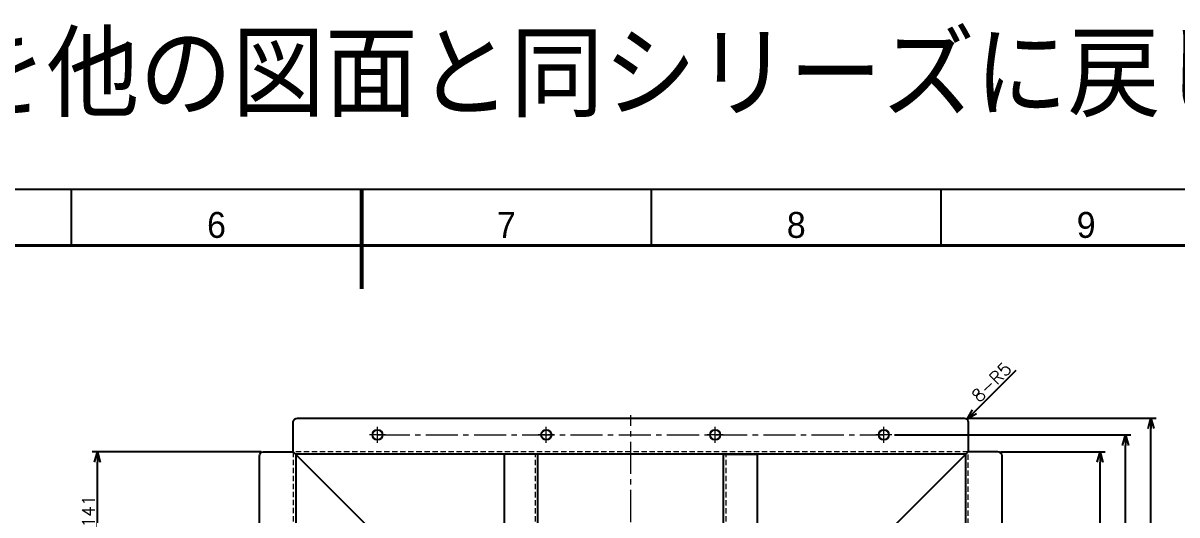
# Model space of a CAD drawing. Header units: millimetres. Extents: x 0 to 13385, y -24 to 3112.
# Drawn here: x 10923 to 12290, y 2529 to 3112 of the extents above; entities that cross this region are included whole.
import ezdxf
from ezdxf.enums import TextEntityAlignment as Align

# ---------------------------------------------------------------- set-up
doc = ezdxf.new("R2010")
doc.units = ezdxf.units.MM
doc.header["$LTSCALE"] = 2
doc.header["$PDMODE"] = 99
doc.header["$PDSIZE"] = 1
doc.linetypes.add('CENTER2', pattern=[28.575, 19.05, -3.175, 3.175, -3.175])
doc.linetypes.add('HIDDEN2', pattern=[4.7625, 3.175, -1.5875])
for name, color, linetype, lineweight in [('01_外形線', 7, 'Continuous', 25), ('03_かくれ線', 6, 'HIDDEN2', 13), ('04_中心線', 1, 'CENTER2', 9), ('07_TEXT', 3, 'Continuous', 13), ('08_DIM', 3, 'Continuous', 13), ('99_図枠', 7, 'Continuous', 40)]:
    doc.layers.add(name, color=color, linetype=linetype, lineweight=lineweight)
doc.styles.add('KSS_TXT', font='txt.shx', dxfattribs={"bigfont": 'extfont2.shx'})
doc.styles.add('表題用', font='MS PGothic.ttf')
doc.dimstyles.new('KSS_DIM', dxfattribs={"dimscale": 5, "dimtxt": 3, "dimasz": 2.5, "dimexe": 1.25, "dimexo": 0.625, "dimtad": 1, "dimdsep": 46, "dimtxsty": 'KSS_TXT', "dimblk": 'OPEN30', "dimcen": 0, "dimazin": 2, "dimtfac": 0.75, "dimtmove": 0, "dimatfit": 3, "dimldrblk": 'OPEN30', "dimfxl": 1.25, "dimtolj": 1, "dimarcsym": 0})

# ---------------------------------------------------------------- blocks, each defined once
blk = doc.blocks.new('*U380')
at = {"layer": '04_中心線', "color": 0, "linetype": 'CENTER2', "transparency": 16777216}
for p, q in [((0, 1.2), (0, 9.5)), ((-9.5, 0), (-1.2, 0)), ((0, -9.5), (0, -1.2)), ((1.2, 0), (9.5, 0))]:
    blk.add_line(p, q, dxfattribs=at)
at = {"layer": '04_中心線', "color": 0, "linetype": 'Continuous', "transparency": 16777216}
for p, q in [((0, -0.6), (0, 0.6)), ((-0.6, 0), (0.6, 0))]:
    blk.add_line(p, q, dxfattribs=at)
blk = doc.blocks.new('*U381')
at = {"layer": '04_中心線', "color": 0, "linetype": 'CENTER2', "transparency": 16777216}
for p, q in [((0, 1.2), (0, 9.5)), ((-9.5, 0), (-1.2, 0)), ((0, -9.5), (0, -1.2)), ((1.2, 0), (9.5, 0))]:
    blk.add_line(p, q, dxfattribs=at)
at = {"layer": '04_中心線', "color": 0, "linetype": 'Continuous', "transparency": 16777216}
for p, q in [((0, -0.6), (0, 0.6)), ((-0.6, 0), (0.6, 0))]:
    blk.add_line(p, q, dxfattribs=at)
blk = doc.blocks.new('*U379')
at = {"layer": '04_中心線', "color": 0, "linetype": 'CENTER2', "transparency": 16777216}
for p, q in [((0, 1.2), (0, 9.5)), ((-9.5, 0), (-1.2, 0)), ((0, -9.5), (0, -1.2)), ((1.2, 0), (9.5, 0))]:
    blk.add_line(p, q, dxfattribs=at)
at = {"layer": '04_中心線', "color": 0, "linetype": 'Continuous', "transparency": 16777216}
for p, q in [((0, -0.6), (0, 0.6)), ((-0.6, 0), (0.6, 0))]:
    blk.add_line(p, q, dxfattribs=at)
blk = doc.blocks.new('*U382')
at = {"layer": '04_中心線', "color": 0, "linetype": 'CENTER2', "transparency": 16777216}
for p, q in [((0, 1.2), (0, 9.5)), ((-9.5, 0), (-1.2, 0)), ((0, -9.5), (0, -1.2)), ((1.2, 0), (9.5, 0))]:
    blk.add_line(p, q, dxfattribs=at)
at = {"layer": '04_中心線', "color": 0, "linetype": 'Continuous', "transparency": 16777216}
for p, q in [((0, -0.6), (0, 0.6)), ((-0.6, 0), (0.6, 0))]:
    blk.add_line(p, q, dxfattribs=at)
blk = doc.blocks.new('*U383')
at = {"layer": '04_中心線', "color": 0, "linetype": 'CENTER2', "transparency": 16777216}
for p, q in [((0, 88), (0, 443.5)), ((-443.5, 0), (-88, 0)), ((88, 0), (443.5, 0)), ((0, -443.5), (0, -88))]:
    blk.add_line(p, q, dxfattribs=at)
at = {"layer": '04_中心線', "color": 0, "linetype": 'Continuous', "transparency": 16777216}
for p, q in [((0, -44), (0, 44)), ((-44, 0), (44, 0))]:
    blk.add_line(p, q, dxfattribs=at)
blk = doc.blocks.new('_Open30')
at = {"color": 0, "linetype": 'ByBlock', "lineweight": -2}
for p, q in [((-1, 0.27), (0, 0)), ((0, 0), (-1, -0.27)), ((0, 0), (-1, 0))]:
    blk.add_line(p, q, dxfattribs=at)
blk = doc.blocks.new('*D427')
at = {"layer": '08_DIM', "color": 0, "lineweight": -2, "transparency": 16777216}
for p, q in [((11205.1, 2603.6), (11005, 2603.6)), ((11011.2, 2474.7), (11011.2, 2591.1)), ((11060.1, 2462.2), (11005, 2462.2))]:
    blk.add_line(p, q, dxfattribs=at)
at = {"layer": 'Defpoints', "color": 0, "transparency": 16777216}
for p in [(11011.2, 2603.6), (11208.2, 2603.6), (11063.2, 2462.2)]:
    blk.add_point(p, dxfattribs=at)
at = {"layer": '08_DIM', "color": 0, "lineweight": -2, "transparency": 16777216, "xscale": 12.5, "yscale": 12.5, "zscale": 12.5}
for p, rotation in [((11011.2, 2603.6), 90), ((11011.2, 2462.2), 270)]:
    blk.add_blockref('_Open30', p, dxfattribs=dict(at, rotation=rotation))
at = {"layer": '08_DIM', "color": 0, "transparency": 16777216, "insert": (11000.6, 2532.9), "char_height": 15, "attachment_point": 5, "rotation": 90, "style": 'KSS_TXT'}
blk.add_mtext('\\A1;141', dxfattribs=at)
blk = doc.blocks.new('*D417')
at = {"layer": '08_DIM', "color": 0, "lineweight": -2, "transparency": 16777216}
for p, q in [((12081.3, 2603.6), (12205.6, 2603.6)), ((12199.3, 1816.1), (12199.3, 2591.1)), ((12081.3, 1803.6), (12205.6, 1803.6))]:
    blk.add_line(p, q, dxfattribs=at)
at = {"layer": 'Defpoints', "color": 0, "transparency": 16777216}
for p in [(12078.2, 2603.6), (12199.3, 2603.6), (12078.2, 1803.6)]:
    blk.add_point(p, dxfattribs=at)
at = {"layer": '08_DIM', "color": 0, "lineweight": -2, "transparency": 16777216, "xscale": 12.5, "yscale": 12.5, "zscale": 12.5}
for p, rotation in [((12199.3, 2603.6), 90), ((12199.3, 1803.6), 270)]:
    blk.add_blockref('_Open30', p, dxfattribs=dict(at, rotation=rotation))
at = {"layer": '08_DIM', "color": 0, "transparency": 16777216, "insert": (12188.7, 2203.6), "char_height": 15, "attachment_point": 5, "rotation": 90, "style": 'KSS_TXT'}
blk.add_mtext('\\A1;800', dxfattribs=at)
blk = doc.blocks.new('*D418')
at = {"layer": '08_DIM', "color": 0, "lineweight": -2, "transparency": 16777216}
for p, q in [((11955.8, 2623.6), (12235.7, 2623.6)), ((12229.5, 1796.1), (12229.5, 2611.1)), ((11955.8, 1783.6), (12235.7, 1783.6))]:
    blk.add_line(p, q, dxfattribs=at)
at = {"layer": 'Defpoints', "color": 0, "transparency": 16777216}
for p in [(11952.7, 2623.6), (12229.5, 2623.6), (11952.7, 1783.6)]:
    blk.add_point(p, dxfattribs=at)
at = {"layer": '08_DIM', "color": 0, "lineweight": -2, "transparency": 16777216, "xscale": 12.5, "yscale": 12.5, "zscale": 12.5}
for p, rotation in [((12229.5, 2623.6), 90), ((12229.5, 1783.6), 270)]:
    blk.add_blockref('_Open30', p, dxfattribs=dict(at, rotation=rotation))
at = {"layer": '08_DIM', "color": 0, "transparency": 16777216, "insert": (12218.8, 2203.6), "char_height": 15, "attachment_point": 5, "rotation": 90, "style": 'KSS_TXT'}
blk.add_mtext('\\A1;840', dxfattribs=at)
blk = doc.blocks.new('*D419')
at = {"layer": '08_DIM', "color": 0, "lineweight": -2, "transparency": 16777216}
for p, q in [((12041.3, 2643.6), (12265.8, 2643.6)), ((12259.6, 1776.1), (12259.6, 2631.1)), ((12041.3, 1763.6), (12265.8, 1763.6))]:
    blk.add_line(p, q, dxfattribs=at)
at = {"layer": 'Defpoints', "color": 0, "transparency": 16777216}
for p in [(12038.2, 2643.6), (12259.6, 2643.6), (12038.2, 1763.6)]:
    blk.add_point(p, dxfattribs=at)
at = {"layer": '08_DIM', "color": 0, "lineweight": -2, "transparency": 16777216, "xscale": 12.5, "yscale": 12.5, "zscale": 12.5}
for p, rotation in [((12259.6, 2643.6), 90), ((12259.6, 1763.6), 270)]:
    blk.add_blockref('_Open30', p, dxfattribs=dict(at, rotation=rotation))
at = {"layer": '08_DIM', "color": 0, "transparency": 16777216, "insert": (12249, 2203.6), "char_height": 15, "attachment_point": 5, "rotation": 90, "style": 'KSS_TXT'}
blk.add_mtext('\\A1;880', dxfattribs=at)
blk = doc.blocks.new('*D437')
at = {"layer": '08_DIM', "color": 0, "lineweight": -2, "transparency": 16777216}
blk.add_line((12050.6, 2650.9), (12099.9, 2700.2), dxfattribs=at)
at = {"layer": 'Defpoints', "color": 0, "transparency": 16777216}
for p in [(12150.6, 2750.9), (12150.6, 2750.9), (12041.7, 2642.1)]:
    blk.add_point(p, dxfattribs=at)
at = {"layer": '08_DIM', "color": 0, "lineweight": -2, "transparency": 16777216, "xscale": 12.5, "yscale": 12.5, "zscale": 12.5, "rotation": 225}
blk.add_blockref('_Open30', (12041.7, 2642.1), dxfattribs=at)
at = {"layer": '08_DIM', "color": 0, "transparency": 16777216, "insert": (12070.7, 2686.1), "char_height": 15, "attachment_point": 5, "rotation": 45, "style": 'KSS_TXT'}
blk.add_mtext('\\A1;8-R5', dxfattribs=at)

msp = doc.modelspace()

# ---------------------------------------------------------------- linework, layer by layer
at = {"layer": '01_外形線'}
for p, q in [((11445.313, 2401.446), (11243.186, 2603.572)), ((12040.186, 2600.572), (11246.186, 2600.572)), ((11246.186, 2600.572), (11246.186, 1806.572)), ((11841.06, 2401.446), (12043.186, 2603.572)), ((12040.186, 1806.572), (12040.186, 2600.572))]:
    msp.add_line(p, q, dxfattribs=at)
for points in [[(11243.186, 2603.572), (11243.186, 2638.572, -0.41421356), (11248.186, 2643.572), (12038.186, 2643.572, -0.41421356), (12043.186, 2638.572), (12043.186, 2603.572)], [(11243.186, 1803.572), (11208.186, 1803.572, -0.41421356), (11203.186, 1808.572), (11203.186, 2598.572, -0.41421356), (11208.186, 2603.572), (11243.186, 2603.572)], [(12043.186, 1803.572), (12078.186, 1803.572, 0.41421356), (12083.186, 1808.572), (12083.186, 2598.572, 0.41421356), (12078.186, 2603.572), (12043.186, 2603.572)]]:
    msp.add_lwpolyline(points, format="xyb", dxfattribs=at)
for points in [[(11533.186, 1806.572), (11533.186, 2600.572), (11493.186, 2600.572), (11493.186, 1806.572)], [(11753.186, 1806.572), (11753.186, 2600.572), (11793.186, 2600.572), (11793.186, 1806.572)]]:
    msp.add_lwpolyline(points, close=True, dxfattribs=at)
for centre in [(11343.186, 2623.572), (11543.186, 2623.572), (11743.186, 2623.572), (11943.186, 2623.572)]:
    msp.add_circle(centre, 6, dxfattribs=at)
at = {"layer": '03_かくれ線'}
for p, q in [((12043.186, 2603.572), (11243.186, 2603.572)), ((11243.186, 2603.572), (11243.186, 1803.572)), ((11530.186, 1806.572), (11530.186, 2600.572)), ((11756.186, 1806.572), (11756.186, 2600.572)), ((12043.186, 1803.572), (12043.186, 2603.572))]:
    msp.add_line(p, q, dxfattribs=at)
at = {"layer": '04_中心線'}
msp.add_line((11343.186, 2623.572), (11943.186, 2623.572), dxfattribs=at)
at = {"layer": '99_図枠', "lineweight": 25}
for p, q in [((10980.614, 2848.079), (10980.614, 2914.6)), ((11667.626, 2848.079), (11667.626, 2914.6)), ((12011.133, 2848.079), (12011.133, 2914.6))]:
    msp.add_line(p, q, dxfattribs=at)
at = {"layer": '99_図枠', "lineweight": 53}
msp.add_line((11324.12, 2914.6), (11324.12, 2796.908), dxfattribs=at)
at = {"layer": '99_図枠'}
msp.add_lwpolyline([(9462.441, 66.224), (13318.637, 66.224), (13318.637, 2848.079), (9462.441, 2848.079)], close=True, dxfattribs=at)
at = {"layer": 'Defpoints'}
msp.add_lwpolyline([(9263.081, 0), (13385.159, 0), (13385.159, 2914.6), (9263.081, 2914.6)], close=True, dxfattribs=at)

# ---------------------------------------------------------------- block references
at = {"layer": '04_中心線', "linetype": 'CENTER2'}
msp.add_blockref('*U383', (11643.186, 2203.572), dxfattribs=at)
at = {"layer": '04_中心線', "linetype": 'CENTER2', "rotation": 89.99999999999999}
for name, p in [('*U382', (11343.186, 2623.572)), ('*U379', (11543.186, 2623.572)), ('*U380', (11743.186, 2623.572)), ('*U381', (11943.186, 2623.572))]:
    msp.add_blockref(name, p, dxfattribs=at)

# ---------------------------------------------------------------- texts
at = {"layer": '07_TEXT', "insert": (9300.925, 3100.611), "char_height": 100, "attachment_point": 1, "style": 'KSS_TXT'}
msp.add_mtext('変更発注時の図から、図番のみを他の図面と同シリーズに戻したもの', dxfattribs=at)
at = {"layer": '99_図枠', "lineweight": 13, "style": '表題用'}
for s, p in [('6', (11152.367, 2848.079)), ('7', (11495.873, 2848.079)), ('8', (11839.38, 2848.079)), ('9', (12182.886, 2848.079))]:
    msp.add_text(s, height=30.702, dxfattribs=at).set_placement(p, align=Align.BOTTOM_CENTER)

# ---------------------------------------------------------------- dimensions: what is measured, and where the dimension line sits
at = {"layer": '08_DIM'}
dim = msp.add_linear_dim(base=(12150.557, 2750.943), p1=(12041.722, 2642.108), p2=(12150.557, 2750.943), angle=45, text='8-R5', dimstyle='KSS_DIM', override={"dimse1": 1, "dimse2": 1, "dimsd2": 1}, dxfattribs=at)
dim.commit()
dim.dimension.update_dxf_attribs({"geometry": '*D437', "text_midpoint": (12078.197, 2678.582), "dimtype": 161})
for base, p1, p2, picture, middle in [((12259.583, 2643.572), (12038.186, 1763.572), (12038.186, 2643.572), '*D419', (12248.958, 2203.572)), ((12229.465, 2623.572), (11952.686, 1783.572), (11952.686, 2623.572), '*D418', (12218.84, 2203.572)), ((12199.347, 2603.572), (12078.186, 1803.572), (12078.186, 2603.572), '*D417', (12188.722, 2203.572))]:
    dim = msp.add_linear_dim(base=base, p1=p1, p2=p2, angle=270, dimstyle='KSS_DIM', dxfattribs=at)
    dim.commit()
    dim.dimension.update_dxf_attribs({"geometry": picture, "text_midpoint": middle})
dim = msp.add_linear_dim(base=(11011.237, 2603.572), p1=(11063.186, 2462.222), p2=(11208.186, 2603.572), angle=270, text='141', dimstyle='KSS_DIM', dxfattribs=at)
dim.commit()
dim.dimension.update_dxf_attribs({"geometry": '*D427', "text_midpoint": (11000.612, 2532.897)})

doc.saveas('drawing.dxf')
